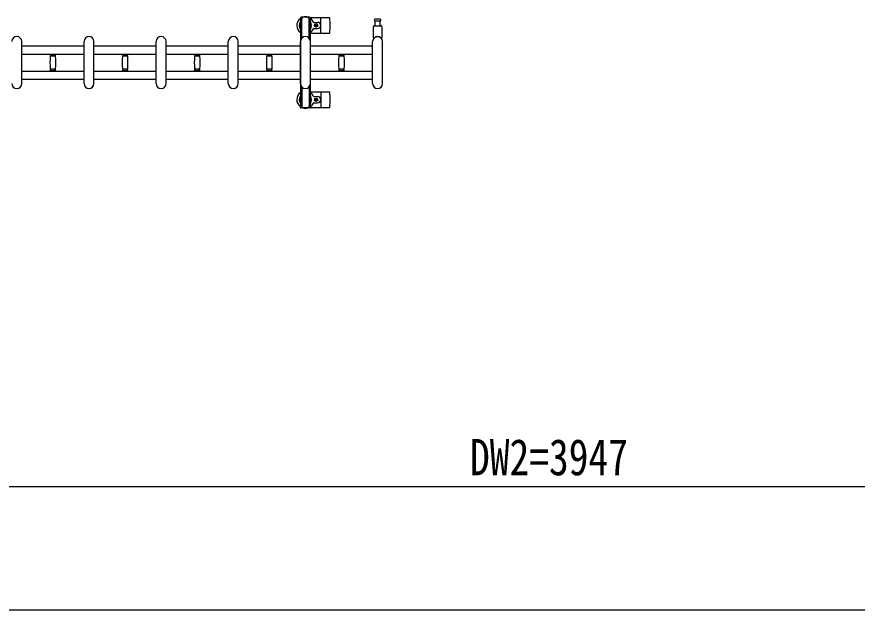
# Model space of a CAD drawing. Units: millimetres, scale not verified. Extents: x -16820 to 16820, y -11880 to 11880.
# Drawn here: x -8309 to -6271, y -5791 to -4352 of the extents above; entities that cross this region are included whole.
import ezdxf
from ezdxf.enums import TextEntityAlignment as Align

# ---------------------------------------------------------------- set-up
doc = ezdxf.new("R2010")
doc.units = ezdxf.units.MM
doc.header["$LTSCALE"] = 50
for name, color, linetype in [('0-3_YKK_13', 4, 'Continuous'), ('0-4_YKK_A1', 4, 'Continuous'), ('0-5_YKK_D', 6, 'Continuous')]:
    doc.layers.add(name, color=color, linetype=linetype)
doc.styles.add('ＭＳ ゴシック', font='')
doc.styles.get('ＭＳ ゴシック').set_extended_font_data('MS Gothic')

msp = doc.modelspace()

# ---------------------------------------------------------------- linework, layer by layer
at = {"layer": '0-3_YKK_13'}
for p, q in [((-7619.72, -4361.3), (-7618.92, -4361.3)), ((-7619.72, -4371.82), (-7619.72, -4361.3)), ((-7598.62, -4353), (-7619.22, -4353)), ((-7618.92, -4374.8), (-7618.92, -4357.8)), ((-7617.92, -4404.06), (-7617.92, -4358)), ((-7599.92, -4357.8), (-7596.62, -4357.8)), ((-7599.92, -4404.06), (-7599.92, -4358)), ((-7598.92, -4374.8), (-7598.92, -4357.8)), ((-7598.12, -4361.3), (-7598.92, -4361.3)), ((-7598.12, -4371.82), (-7598.12, -4361.3)), ((-7596.89, -4354), (-7550.82, -4354)), ((-7596.62, -4357.8), (-7596.62, -4355)), ((-7571.92, -4390), (-7571.92, -4356)), ((-7618.12, -4377.8), (-7619.72, -4371.82)), ((-7618.12, -4377.8), (-7617.92, -4377.8)), ((-7599.73, -4377.8), (-7599.92, -4377.8)), ((-7599.73, -4377.8), (-7598.12, -4371.82)), ((-7588.63, -4365.5), (-7579.42, -4365.5)), ((-7588.63, -4380.5), (-7579.42, -4380.5)), ((-7584.24, -4372.56), (-7585.12, -4372.56)), ((-7581.6, -4373.44), (-7580.72, -4373.44)), ((-7443.92, -4403.33), (-7443.92, -4375.5)), ((-7441.92, -4373.5), (-7425.92, -4373.5)), ((-7440.17, -4362), (-7427.67, -4362)), ((-7439.42, -4373.5), (-7439.42, -4362)), ((-7428.42, -4362), (-7428.42, -4373.5)), ((-7423.92, -4375.5), (-7423.92, -4403.33)), ((-7596.92, -4392), (-7550.82, -4392)), ((-8296.92, -4514), (-8296.92, -4412)), ((-8145.92, -4514), (-8145.92, -4412)), ((-8121.92, -4514), (-8121.92, -4412)), ((-7970.92, -4514), (-7970.92, -4412)), ((-7946.92, -4514), (-7946.92, -4412)), ((-7795.92, -4514), (-7795.92, -4412)), ((-7771.92, -4514), (-7771.92, -4412)), ((-7620.92, -4514), (-7620.92, -4412)), ((-7596.92, -4514), (-7596.92, -4412)), ((-7445.92, -4514), (-7445.92, -4412)), ((-7421.92, -4514), (-7421.92, -4412)), ((-8228.42, -4442.4), (-8228.42, -4443.7)), ((-8228.42, -4442.4), (-8221.42, -4442.4)), ((-8221.42, -4442.4), (-8214.42, -4442.4)), ((-8214.42, -4443.7), (-8214.42, -4442.4)), ((-8053.42, -4442.4), (-8053.42, -4443.7)), ((-8053.42, -4442.4), (-8046.42, -4442.4)), ((-8046.42, -4442.4), (-8039.42, -4442.4)), ((-8039.42, -4443.7), (-8039.42, -4442.4)), ((-7878.42, -4442.4), (-7878.42, -4443.7)), ((-7878.42, -4442.4), (-7871.42, -4442.4)), ((-7871.42, -4442.4), (-7864.42, -4442.4)), ((-7864.42, -4443.7), (-7864.42, -4442.4)), ((-7703.42, -4442.4), (-7703.42, -4443.7)), ((-7703.42, -4442.4), (-7696.42, -4442.4)), ((-7696.42, -4442.4), (-7689.42, -4442.4)), ((-7689.42, -4443.7), (-7689.42, -4442.4)), ((-7528.42, -4442.4), (-7528.42, -4443.7)), ((-7528.42, -4442.4), (-7521.42, -4442.4)), ((-7521.42, -4442.4), (-7514.42, -4442.4)), ((-7514.42, -4443.7), (-7514.42, -4442.4)), ((-8221.42, -4444), (-8228.12, -4444)), ((-8227.64, -4447), (-8215.2, -4447)), ((-8226.42, -4444), (-8226.42, -4447)), ((-8214.72, -4444), (-8221.42, -4444)), ((-8216.42, -4447), (-8216.42, -4444)), ((-8046.42, -4444), (-8053.12, -4444)), ((-8052.64, -4447), (-8040.2, -4447)), ((-8051.42, -4444), (-8051.42, -4447)), ((-8039.72, -4444), (-8046.42, -4444)), ((-8041.42, -4447), (-8041.42, -4444)), ((-7871.42, -4444), (-7878.12, -4444)), ((-7877.64, -4447), (-7865.2, -4447)), ((-7876.42, -4444), (-7876.42, -4447)), ((-7864.72, -4444), (-7871.42, -4444)), ((-7866.42, -4447), (-7866.42, -4444)), ((-7696.42, -4444), (-7703.12, -4444)), ((-7702.64, -4447), (-7690.2, -4447)), ((-7701.42, -4444), (-7701.42, -4447)), ((-7689.72, -4444), (-7696.42, -4444)), ((-7691.42, -4447), (-7691.42, -4444)), ((-7521.42, -4444), (-7528.12, -4444)), ((-7527.64, -4447), (-7515.2, -4447)), ((-7526.42, -4444), (-7526.42, -4447)), ((-7514.72, -4444), (-7521.42, -4444)), ((-7516.42, -4447), (-7516.42, -4444)), ((-8228.42, -4482.3), (-8228.42, -4483.6)), ((-8228.42, -4483.6), (-8221.42, -4483.6)), ((-8228.12, -4482), (-8214.72, -4482)), ((-8221.42, -4479), (-8227.64, -4479)), ((-8226.42, -4479), (-8226.42, -4482)), ((-8215.2, -4479), (-8221.42, -4479)), ((-8221.42, -4483.6), (-8214.42, -4483.6)), ((-8216.42, -4482), (-8216.42, -4479)), ((-8214.42, -4483.6), (-8214.42, -4482.3)), ((-8053.42, -4482.3), (-8053.42, -4483.6)), ((-8053.42, -4483.6), (-8046.42, -4483.6)), ((-8053.12, -4482), (-8039.72, -4482)), ((-8046.42, -4479), (-8052.64, -4479)), ((-8051.42, -4479), (-8051.42, -4482)), ((-8040.2, -4479), (-8046.42, -4479)), ((-8046.42, -4483.6), (-8039.42, -4483.6)), ((-8041.42, -4482), (-8041.42, -4479)), ((-8039.42, -4483.6), (-8039.42, -4482.3)), ((-7878.42, -4482.3), (-7878.42, -4483.6)), ((-7878.42, -4483.6), (-7871.42, -4483.6)), ((-7878.12, -4482), (-7864.72, -4482)), ((-7871.42, -4479), (-7877.64, -4479)), ((-7876.42, -4479), (-7876.42, -4482)), ((-7865.2, -4479), (-7871.42, -4479)), ((-7871.42, -4483.6), (-7864.42, -4483.6)), ((-7866.42, -4482), (-7866.42, -4479)), ((-7864.42, -4483.6), (-7864.42, -4482.3)), ((-7703.42, -4482.3), (-7703.42, -4483.6)), ((-7703.42, -4483.6), (-7696.42, -4483.6)), ((-7703.12, -4482), (-7689.72, -4482)), ((-7696.42, -4479), (-7702.64, -4479)), ((-7701.42, -4479), (-7701.42, -4482)), ((-7690.2, -4479), (-7696.42, -4479)), ((-7696.42, -4483.6), (-7689.42, -4483.6)), ((-7691.42, -4482), (-7691.42, -4479)), ((-7689.42, -4483.6), (-7689.42, -4482.3)), ((-7528.42, -4482.3), (-7528.42, -4483.6)), ((-7528.42, -4483.6), (-7521.42, -4483.6)), ((-7528.12, -4482), (-7514.72, -4482)), ((-7521.42, -4479), (-7527.64, -4479)), ((-7526.42, -4479), (-7526.42, -4482)), ((-7515.2, -4479), (-7521.42, -4479)), ((-7521.42, -4483.6), (-7514.42, -4483.6)), ((-7516.42, -4482), (-7516.42, -4479)), ((-7514.42, -4483.6), (-7514.42, -4482.3)), ((-7617.92, -4521.94), (-7617.92, -4568)), ((-7599.92, -4521.94), (-7599.92, -4568)), ((-7596.92, -4534), (-7550.82, -4534)), ((-7571.92, -4536), (-7571.92, -4570)), ((-7618.12, -4548.2), (-7619.72, -4554.19)), ((-7619.72, -4554.19), (-7619.72, -4564.7)), ((-7619.72, -4564.7), (-7618.92, -4564.7)), ((-7618.92, -4551.2), (-7618.92, -4568.2)), ((-7618.12, -4548.2), (-7617.92, -4548.2)), ((-7599.73, -4548.2), (-7599.92, -4548.2)), ((-7599.73, -4548.2), (-7598.12, -4554.19)), ((-7598.92, -4551.2), (-7598.92, -4568.2)), ((-7598.12, -4564.7), (-7598.92, -4564.7)), ((-7598.12, -4554.19), (-7598.12, -4564.7)), ((-7588.63, -4545.5), (-7579.42, -4545.5)), ((-7588.63, -4560.5), (-7579.42, -4560.5)), ((-7584.24, -4553.44), (-7585.12, -4553.44)), ((-7581.6, -4552.56), (-7580.72, -4552.56)), ((-7598.62, -4573), (-7619.22, -4573)), ((-7599.92, -4568.2), (-7596.62, -4568.2)), ((-7596.89, -4572), (-7550.82, -4572)), ((-7596.62, -4568.2), (-7596.62, -4571))]:
    msp.add_line(p, q, dxfattribs=at)
for points in [[(-7621.22, -4355), (-7621.22, -4357.8), (-7617.92, -4357.8)], [(-7427.67, -4358), (-7433.92, -4358), (-7440.17, -4358)], [(-7585.12, -4372.56), (-7585.12, -4373.44), (-7584.24, -4373.44)], [(-7582.48, -4371.68), (-7582.48, -4370.8), (-7583.36, -4370.8), (-7583.36, -4371.68)], [(-7583.36, -4374.32), (-7583.36, -4375.2), (-7582.48, -4375.2), (-7582.48, -4374.32)], [(-7580.72, -4373.44), (-7580.72, -4372.56), (-7581.6, -4372.56)], [(-7585.12, -4553.44), (-7585.12, -4552.56), (-7584.24, -4552.56)], [(-7583.36, -4551.68), (-7583.36, -4550.8), (-7582.48, -4550.8), (-7582.48, -4551.68)], [(-7582.48, -4554.32), (-7582.48, -4555.2), (-7583.36, -4555.2), (-7583.36, -4554.32)], [(-7580.72, -4552.56), (-7580.72, -4553.44), (-7581.6, -4553.44)], [(-7621.22, -4571), (-7621.22, -4568.2), (-7617.92, -4568.2)]]:
    msp.add_lwpolyline(points, dxfattribs=at)
for centre in [(-7582.92, -4373), (-7582.92, -4553)]:
    msp.add_circle(centre, 4, dxfattribs=at)
for centre, radius, start, end in [((-7608.92, -4373), 21, 125.85347, 235.1501), ((-7619.22, -4355), 2, 90, 180), ((-7612.92, -4358), 5, 90, 180), ((-7608.92, -4373), 21, 72.24721, 107.75279), ((-7604.92, -4358), 5, 0, 90), ((-7598.62, -4355), 2, 0, 90), ((-7608.92, -4373), 21, 22.72842, 54.14653), ((-7550.82, -4355), 1, 5.73917, 90), ((-7729.92, -4373), 181, 354.26083, 5.73917), ((-7440.17, -4360), 2, 90, 180), ((-7440.17, -4360), 2, 180, 270), ((-7427.67, -4360), 2, 0, 90), ((-7427.67, -4360), 2, 270, 0), ((-7608.92, -4373), 15, 143.1301, 216.8699), ((-7608.92, -4373), 15, 323.1301, 36.8699), ((-7608.92, -4373), 21, 304.8499, 337.27158), ((-7588.63, -4364.5), 1, 202.72842, 270), ((-7588.63, -4381.5), 1, 90, 157.27158), ((-7584.24, -4371.68), 0.88, 270, 0), ((-7584.24, -4374.32), 0.88, 0, 90), ((-7581.6, -4371.68), 0.88, 180, 270), ((-7581.6, -4374.32), 0.88, 90, 180), ((-7579.42, -4373), 7.5, 270, 90), ((-7441.92, -4375.5), 2, 90, 180), ((-7425.92, -4375.5), 2, 0, 90), ((-8308.92, -4412), 12, 0, 180), ((-8133.92, -4412), 12, 0, 180), ((-7958.92, -4412), 12, 0, 180), ((-7783.92, -4412), 12, 0, 180), ((-7608.92, -4412), 12, 0, 180), ((-7550.82, -4391), 1, 270, 354.26083), ((-7433.92, -4412), 12, 0, 180), ((-7433.92, -4412), 11.5, 43.94553, 136.0544), ((-7442.92, -4403.33), 1, 180, 316.0544), ((-7424.92, -4403.33), 1, 223.94553, 0), ((-8228.12, -4443.7), 0.3, 180, 270), ((-7972.42, -4463), 256, 176.47982, 183.52018), ((-8227.64, -4447.3), 0.3, 90, 176.47982), ((-8215.2, -4447.3), 0.3, 3.52018, 90), ((-8470.42, -4463), 256, 356.47982, 3.52018), ((-8214.72, -4443.7), 0.3, 270, 0), ((-8053.12, -4443.7), 0.3, 180, 270), ((-7797.42, -4463), 256, 176.47982, 183.52018), ((-8052.64, -4447.3), 0.3, 90, 176.47982), ((-8040.2, -4447.3), 0.3, 3.52018, 90), ((-8295.42, -4463), 256, 356.47982, 3.52018), ((-8039.72, -4443.7), 0.3, 270, 0), ((-7878.12, -4443.7), 0.3, 180, 270), ((-7622.42, -4463), 256, 176.47982, 183.52018), ((-7877.64, -4447.3), 0.3, 90, 176.47982), ((-7865.2, -4447.3), 0.3, 3.52018, 90), ((-8120.42, -4463), 256, 356.47982, 3.52018), ((-7864.72, -4443.7), 0.3, 270, 0), ((-7703.12, -4443.7), 0.3, 180, 270), ((-7447.42, -4463), 256, 176.47982, 183.52018), ((-7702.64, -4447.3), 0.3, 90, 176.47982), ((-7690.2, -4447.3), 0.3, 3.52018, 90), ((-7945.42, -4463), 256, 356.47982, 3.52018), ((-7689.72, -4443.7), 0.3, 270, 0), ((-7528.12, -4443.7), 0.3, 180, 270), ((-7272.42, -4463), 256, 176.47982, 183.52018), ((-7527.64, -4447.3), 0.3, 90, 176.47982), ((-7515.2, -4447.3), 0.3, 3.52018, 90), ((-7770.42, -4463), 256, 356.47982, 3.52018), ((-7514.72, -4443.7), 0.3, 270, 0), ((-8228.12, -4482.3), 0.3, 90, 180), ((-8227.64, -4478.7), 0.3, 183.52018, 270), ((-8215.2, -4478.7), 0.3, 270, 356.47982), ((-8214.72, -4482.3), 0.3, 0, 90), ((-8053.12, -4482.3), 0.3, 90, 180), ((-8052.64, -4478.7), 0.3, 183.52018, 270), ((-8040.2, -4478.7), 0.3, 270, 356.47982), ((-8039.72, -4482.3), 0.3, 0, 90), ((-7878.12, -4482.3), 0.3, 90, 180), ((-7877.64, -4478.7), 0.3, 183.52018, 270), ((-7865.2, -4478.7), 0.3, 270, 356.47982), ((-7864.72, -4482.3), 0.3, 0, 90), ((-7703.12, -4482.3), 0.3, 90, 180), ((-7702.64, -4478.7), 0.3, 183.52018, 270), ((-7690.2, -4478.7), 0.3, 270, 356.47982), ((-7689.72, -4482.3), 0.3, 0, 90), ((-7528.12, -4482.3), 0.3, 90, 180), ((-7527.64, -4478.7), 0.3, 183.52018, 270), ((-7515.2, -4478.7), 0.3, 270, 356.47982), ((-7514.72, -4482.3), 0.3, 0, 90), ((-8308.92, -4514), 12, 180, 0), ((-8133.92, -4514), 12, 180, 0), ((-7958.92, -4514), 12, 180, 0), ((-7783.92, -4514), 12, 180, 0), ((-7608.92, -4514), 12, 180, 0), ((-7433.92, -4514), 12, 180, 0), ((-7608.92, -4553), 21, 124.8499, 234.14653), ((-7608.92, -4553), 15, 143.1301, 216.8699), ((-7608.92, -4553), 21, 22.72842, 55.1501), ((-7608.92, -4553), 15, 323.1301, 36.8699), ((-7588.63, -4544.5), 1, 202.72842, 270), ((-7550.82, -4535), 1, 5.73917, 90), ((-7729.92, -4553), 181, 354.26083, 5.73917), ((-7608.92, -4553), 21, 305.85347, 337.27158), ((-7588.63, -4561.5), 1, 90, 157.27158), ((-7584.24, -4551.68), 0.88, 270, 0), ((-7584.24, -4554.32), 0.88, 0, 90), ((-7581.6, -4551.68), 0.88, 180, 270), ((-7581.6, -4554.32), 0.88, 90, 180), ((-7579.42, -4553), 7.5, 270, 90), ((-7619.22, -4571), 2, 180, 270), ((-7612.92, -4568), 5, 180, 270), ((-7608.92, -4553), 21, 252.24721, 287.75279), ((-7604.92, -4568), 5, 270, 0), ((-7598.62, -4571), 2, 270, 0), ((-7550.82, -4571), 1, 270, 354.26083)]:
    msp.add_arc(centre, radius, start, end, dxfattribs=at)
at = {"layer": '0-4_YKK_A1'}
for p, q in [((-7620.92, -4358), (-7620.92, -4568)), ((-7618.92, -4358), (-7620.92, -4358)), ((-7596.92, -4358), (-7598.92, -4358)), ((-7596.92, -4568), (-7596.92, -4358)), ((-8296.92, -4422.5), (-8145.92, -4422.5)), ((-8121.92, -4422.5), (-7970.92, -4422.5)), ((-7946.92, -4422.5), (-7795.92, -4422.5)), ((-7771.92, -4422.5), (-7620.92, -4422.5)), ((-7596.92, -4422.5), (-7445.92, -4422.5)), ((-8296.92, -4442.5), (-8145.92, -4442.5)), ((-8121.92, -4442.5), (-7970.92, -4442.5)), ((-7946.92, -4442.5), (-7795.92, -4442.5)), ((-7771.92, -4442.5), (-7620.92, -4442.5)), ((-7596.92, -4442.5), (-7445.92, -4442.5)), ((-8296.92, -4483.5), (-8145.92, -4483.5)), ((-8121.92, -4483.5), (-7970.92, -4483.5)), ((-7946.92, -4483.5), (-7795.92, -4483.5)), ((-7771.92, -4483.5), (-7620.92, -4483.5)), ((-7596.92, -4483.5), (-7445.92, -4483.5)), ((-8296.92, -4503.5), (-8145.92, -4503.5)), ((-8121.92, -4503.5), (-7970.92, -4503.5)), ((-7946.92, -4503.5), (-7795.92, -4503.5)), ((-7771.92, -4503.5), (-7620.92, -4503.5)), ((-7596.92, -4503.5), (-7445.92, -4503.5)), ((-7620.92, -4568), (-7617.92, -4568)), ((-7599.92, -4568), (-7596.92, -4568))]:
    msp.add_line(p, q, dxfattribs=at)
at = {"layer": '0-5_YKK_D'}
for p, q in [((-8882.42, -5491), (-4935.42, -5491)), ((-4935.42, -5791), (-12843.42, -5791))]:
    msp.add_line(p, q, dxfattribs=at)

# ---------------------------------------------------------------- texts
at = {"layer": '0-5_YKK_D', "style": 'ＭＳ ゴシック', "width": 0.8}
msp.add_text('DW2=3947', height=87.98, dxfattribs=at).set_placement((-7209.72, -5490.2), align=Align.BOTTOM_LEFT)

doc.saveas('drawing.dxf')
